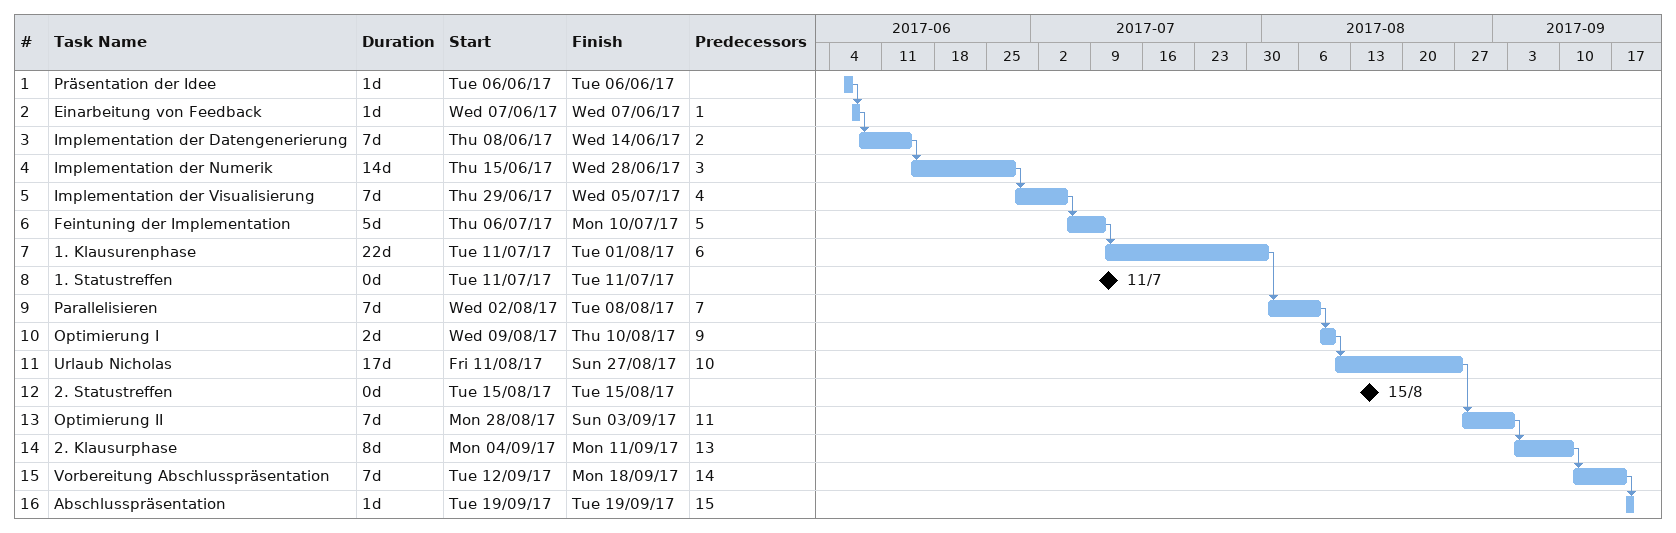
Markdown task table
| ID | Task | Duration | Start | Finish | Predecessors |
|---|---|---|---|---|---|
| 1 | Präsentation der Idee | 1d | 2017-06-06 | 2017-06-06 |  |
| 2 | Einarbeitung von Feedback | 1d | 2017-06-07 | 2017-06-07 | 1 |
| 3 | Implementation der Datengenerierung | 7d | 2017-06-08 | 2017-06-14 | 2 |
| 4 | Implementation der Numerik | 14d | 2017-06-15 | 2017-06-28 | 3 |
| 5 | Implementation der Visualisierung | 7d | 2017-06-29 | 2017-07-05 | 4 |
| 6 | Feintuning der Implementation | 5d | 2017-07-06 | 2017-07-10 | 5 |
| 7 | 1. Klausurenphase | 22d | 2017-07-11 | 2017-08-01 | 6 |
| 8 | 1. Statustreffen | 0d | 2017-07-11 | 2017-07-11 |  |
| 9 | Parallelisieren | 7d | 2017-08-02 | 2017-08-08 | 7 |
| 10 | Optimierung I | 2d | 2017-08-09 | 2017-08-10 | 9 |
| 11 | Urlaub Nicholas | 17d | 2017-08-11 | 2017-08-27 | 10 |
| 12 | 2. Statustreffen | 0d | 2017-08-15 | 2017-08-15 |  |
| 13 | Optimierung II | 7d | 2017-08-28 | 2017-09-03 | 11 |
| 14 | 2. Klausurphase | 8d | 2017-09-04 | 2017-09-11 | 13 |
| 15 | Vorbereitung Abschlusspräsentation | 7d | 2017-09-12 | 2017-09-18 | 14 |
| 16 | Abschlusspräsentation | 1d | 2017-09-19 | 2017-09-19 | 15 |
